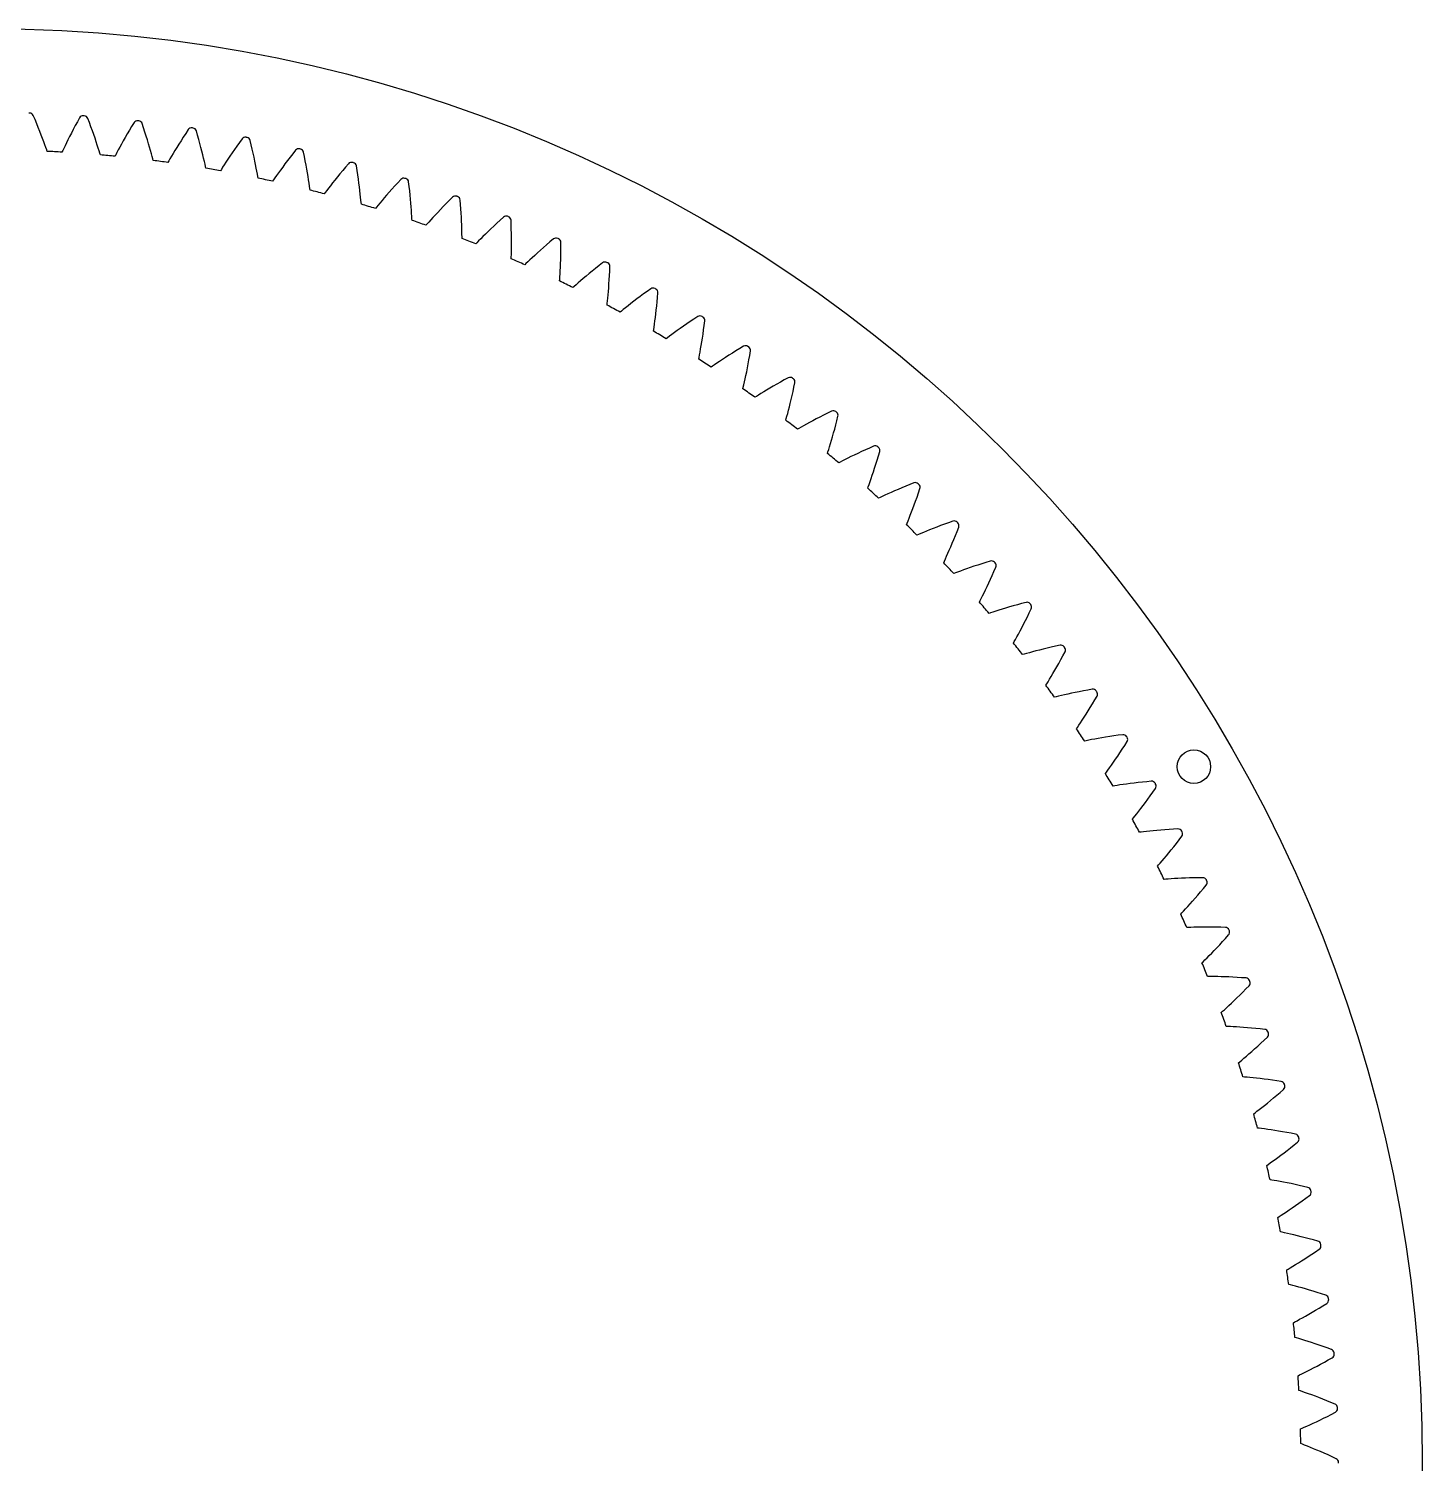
# Model space of a CAD drawing. Header units: millimetres. Extents: x -128 to 128, y -128 to 128.
# Drawn here: x 3.6 to 128.5, y 0 to 128.5 of the extents above; entities that cross this region are included whole.
import ezdxf

# ---------------------------------------------------------------- set-up
doc = ezdxf.new("R2010")
doc.units = ezdxf.units.MM

msp = doc.modelspace()

# ---------------------------------------------------------------- linework, layer by layer
at = {"layer": 'holes'}
msp.add_circle((108.032277, 62.372464), 1.5, dxfattribs=at)
at = {"layer": 'outer'}
msp.add_circle((0, 0), 128.494929, dxfattribs=at)
at = {"layer": 'output_ring'}
for p, q in [((4.19985, 120.346913), (4.040302, 120.721953)), ((4.351866, 119.982839), (4.19985, 120.346913)), ((4.495723, 119.630624), (4.351866, 119.982839)), ((4.631301, 119.291321), (4.495723, 119.630624)), ((7.808925, 119.807517), (7.630173, 119.471663)), ((7.996993, 120.154344), (7.808925, 119.807517)), ((8.193665, 120.511318), (7.996993, 120.154344)), ((9.073528, 120.077847), (8.92931, 120.459044)), ((9.210664, 119.707911), (9.073528, 120.077847)), ((9.34013, 119.350156), (9.210664, 119.707911)), ((12.859748, 119.731555), (12.657779, 119.392634)), ((13.070725, 120.080265), (12.859748, 119.731555)), ((13.932299, 119.611493), (13.803647, 119.998222)), ((14.05433, 119.236304), (13.932299, 119.611493)), ((4.758412, 118.96623), (4.631301, 119.291321)), ((4.876767, 118.657007), (4.758412, 118.96623)), ((4.98591, 118.365856), (4.876767, 118.657007)), ((5.085104, 118.095901), (4.98591, 118.365856)), ((7.014546, 118.262975), (6.88855, 118.00444)), ((7.152585, 118.541591), (7.014546, 118.262975)), ((7.301616, 118.837254), (7.152585, 118.541591)), ((7.460964, 119.147817), (7.301616, 118.837254)), ((7.630173, 119.471663), (7.460964, 119.147817)), ((9.461846, 119.005637), (9.34013, 119.350156)), ((9.575678, 118.675662), (9.461846, 119.005637)), ((9.681404, 118.361897), (9.575678, 118.675662)), ((9.778659, 118.066562), (9.681404, 118.361897)), ((12.111566, 118.443727), (11.950675, 118.154346)), ((12.283369, 118.747577), (12.111566, 118.443727)), ((12.465563, 119.0643), (12.283369, 118.747577)), ((12.657779, 119.392634), (12.465563, 119.0643)), ((14.169191, 118.873596), (14.05433, 119.236304)), ((14.276845, 118.524428), (14.169191, 118.873596)), ((14.377212, 118.190111), (14.276845, 118.524428)), ((17.280472, 118.461314), (17.085592, 118.152236)), ((17.485836, 118.781589), (17.280472, 118.461314)), ((17.701374, 119.112047), (17.485836, 118.781589)), ((17.92631, 119.451921), (17.701374, 119.112047)), ((18.768178, 118.948618), (18.655304, 119.340243)), ((18.874905, 118.568792), (18.768178, 118.948618)), ((18.974972, 118.201726), (18.874905, 118.568792)), ((22.513917, 118.296838), (22.285164, 117.975387)), ((22.752441, 118.627317), (22.513917, 118.296838)), ((23.573222, 118.090311), (23.476311, 118.486188)), ((5.173046, 117.852019), (5.085104, 118.095901)), ((5.247032, 117.64332), (5.173046, 117.852019)), ((5.29695, 117.500595), (5.247032, 117.64332)), ((6.681666, 117.570563), (6.617565, 117.433621)), ((6.776386, 117.770706), (6.681666, 117.570563)), ((6.88855, 118.00444), (6.776386, 117.770706)), ((9.866832, 117.792808), (9.778659, 118.066562)), ((9.944818, 117.545563), (9.866832, 117.792808)), ((10.010285, 117.334037), (9.944818, 117.545563)), ((10.054378, 117.189407), (10.010285, 117.334037)), ((11.440792, 117.203201), (11.371194, 117.068969)), ((11.543545, 117.399341), (11.440792, 117.203201)), ((11.665089, 117.628337), (11.543545, 117.399341)), ((11.801459, 117.881554), (11.665089, 117.628337)), ((11.950675, 118.154346), (11.801459, 117.881554)), ((14.470135, 117.872318), (14.377212, 118.190111)), ((14.555342, 117.573284), (14.470135, 117.872318)), ((14.632348, 117.296183), (14.555342, 117.573284)), ((14.70025, 117.04598), (14.632348, 117.296183)), ((14.757091, 116.831974), (14.70025, 117.04598)), ((16.422463, 117.058971), (16.291738, 116.835089)), ((16.568982, 117.306453), (16.422463, 117.058971)), ((16.729131, 117.572975), (16.568982, 117.306453)), ((16.901617, 117.855597), (16.729131, 117.572975)), ((17.085592, 118.152236), (16.901617, 117.855597)), ((19.068388, 117.848483), (18.974972, 118.201726)), ((19.155124, 117.510373), (19.068388, 117.848483)), ((19.235092, 117.189076), (19.155124, 117.510373)), ((19.30811, 116.886834), (19.235092, 117.189076)), ((21.663898, 117.073831), (21.480101, 116.798431)), ((21.859744, 117.36277), (21.663898, 117.073831)), ((22.06699, 117.663697), (21.859744, 117.36277)), ((22.285164, 117.975387), (22.06699, 117.663697)), ((23.664468, 117.706471), (23.573222, 118.090311)), ((23.749577, 117.335652), (23.664468, 117.706471)), ((23.828601, 116.978913), (23.749577, 117.335652)), ((23.901563, 116.637566), (23.828601, 116.978913)), ((27.047878, 116.975351), (26.817251, 116.672759)), ((27.28947, 117.287268), (27.047878, 116.975351)), ((27.541191, 117.607809), (27.28947, 117.287268)), ((28.339535, 117.037981), (28.258747, 117.437461)), ((28.415151, 116.650759), (28.339535, 117.037981)), ((14.795287, 116.685676), (14.757091, 116.831974)), ((16.181121, 116.643274), (16.10614, 116.511973)), ((16.291738, 116.835089), (16.181121, 116.643274)), ((19.373823, 116.606839), (19.30811, 116.886834)), ((19.43153, 116.35409), (19.373823, 116.606839)), ((19.479652, 116.137957), (19.43153, 116.35409)), ((19.511887, 115.990232), (19.479652, 116.137957)), ((20.894865, 115.891702), (20.814624, 115.763548)), ((21.013164, 116.078877), (20.894865, 115.891702)), ((21.152854, 116.297278), (21.013164, 116.078877)), ((21.309283, 116.538619), (21.152854, 116.297278)), ((21.480101, 116.798431), (21.309283, 116.538619)), ((23.968445, 116.313292), (23.901563, 116.637566)), ((24.029155, 116.00834), (23.968445, 116.313292)), ((24.083467, 115.725912), (24.029155, 116.00834)), ((24.130884, 115.471032), (24.083467, 115.725912)), ((26.195779, 115.831988), (26.014572, 115.579311)), ((26.390586, 116.099713), (26.195779, 115.831988)), ((26.597981, 116.380478), (26.390586, 116.099713)), ((26.817251, 116.672759), (26.597981, 116.380478)), ((28.485162, 116.276796), (28.415151, 116.650759)), ((28.549664, 115.917147), (28.485162, 116.276796)), ((28.608733, 115.573123), (28.549664, 115.917147)), ((31.766152, 115.783125), (31.523452, 115.490128)), ((32.020186, 116.084995), (31.766152, 115.783125)), ((32.28469, 116.395072), (32.020186, 116.084995)), ((33.059286, 115.793359), (32.994754, 116.195784)), ((33.119147, 115.40339), (33.059286, 115.793359)), ((24.170207, 115.253126), (24.130884, 115.471032)), ((24.196429, 115.104215), (24.170207, 115.253126)), ((25.574278, 114.949721), (25.48891, 114.824924)), ((25.700066, 115.131947), (25.574278, 114.949721)), ((25.848491, 115.344508), (25.700066, 115.131947)), ((26.014572, 115.579311), (25.848491, 115.344508)), ((28.662419, 115.246405), (28.608733, 115.573123)), ((28.71072, 114.939244), (28.662419, 115.246405)), ((28.753542, 114.654847), (28.71072, 114.939244)), ((28.790591, 114.398254), (28.753542, 114.654847)), ((30.677119, 114.430108), (30.50166, 114.202228)), ((30.868418, 114.675233), (30.677119, 114.430108)), ((31.073914, 114.934844), (30.868418, 114.675233)), ((31.292517, 115.206973), (31.073914, 114.934844)), ((31.523452, 115.490128), (31.292517, 115.206973)), ((33.173946, 115.026897), (33.119147, 115.40339)), ((33.22382, 114.664929), (33.173946, 115.026897)), ((33.268899, 114.318795), (33.22382, 114.664929)), ((36.432234, 114.400667), (36.17786, 114.117747)), ((36.698293, 114.691995), (36.432234, 114.400667)), ((36.975146, 114.991098), (36.698293, 114.691995)), ((37.72472, 114.358488), (37.67655, 114.763198)), ((28.821051, 114.178934), (28.790591, 114.398254)), ((28.841217, 114.029083), (28.821051, 114.178934)), ((30.211672, 113.818877), (30.121317, 113.697642)), ((30.344742, 113.995857), (30.211672, 113.818877)), ((30.50166, 114.202228), (30.344742, 113.995857)), ((33.3093, 113.990169), (33.268899, 114.318795)), ((33.345114, 113.681303), (33.3093, 113.990169)), ((33.376375, 113.395404), (33.345114, 113.681303)), ((33.402995, 113.137521), (33.376375, 113.395404)), ((33.424542, 112.917147), (33.402995, 113.137521)), ((35.49034, 113.330067), (35.289265, 113.092895)), ((35.706188, 113.581136), (35.49034, 113.330067)), ((35.935639, 113.844183), (35.706188, 113.581136)), ((36.17786, 114.117747), (35.935639, 113.844183)), ((37.768729, 113.966414), (37.72472, 114.358488)), ((37.808225, 113.588009), (37.768729, 113.966414)), ((37.843389, 113.224318), (37.808225, 113.588009)), ((37.874404, 112.876641), (37.843389, 113.224318)), ((41.604852, 113.398193), (41.316105, 113.110556)), ((42.328173, 112.735727), (42.296444, 113.142056)), ((33.438619, 112.766601), (33.424542, 112.917147)), ((34.799429, 112.50103), (34.704235, 112.383556)), ((34.939562, 112.672471), (34.799429, 112.50103)), ((35.104714, 112.872313), (34.939562, 112.672471)), ((35.289265, 113.092895), (35.104714, 112.872313)), ((37.901454, 112.546648), (37.874404, 112.876641)), ((37.924721, 112.236584), (37.901454, 112.546648)), ((37.944371, 111.949653), (37.924721, 112.236584)), ((37.960518, 111.690903), (37.944371, 111.949653)), ((40.279797, 112.040816), (40.053951, 111.7987)), ((40.519719, 112.294348), (40.279797, 112.040816)), ((40.772827, 112.557871), (40.519719, 112.294348)), ((41.038458, 112.83025), (40.772827, 112.557871)), ((41.316105, 113.110556), (41.038458, 112.83025)), ((42.356257, 112.342191), (42.328173, 112.735727)), ((42.380386, 111.962496), (42.356257, 112.342191)), ((42.400782, 111.597679), (42.380386, 111.962496)), ((37.973116, 111.469836), (37.960518, 111.690903)), ((37.981081, 111.318844), (37.973116, 111.469836)), ((39.330011, 110.998343), (39.230135, 110.884824)), ((39.476976, 111.163965), (39.330011, 110.998343)), ((39.650091, 111.35695), (39.476976, 111.163965)), ((39.843429, 111.569872), (39.650091, 111.35695)), ((40.053951, 111.7987), (39.843429, 111.569872)), ((42.417681, 111.24903), (42.400782, 111.597679)), ((42.431336, 110.918213), (42.417681, 111.24903)), ((42.442019, 110.60746), (42.431336, 110.918213)), ((42.450024, 110.319969), (42.442019, 110.60746)), ((45.037226, 110.560013), (44.787226, 110.316412)), ((45.300805, 110.813062), (45.037226, 110.560013)), ((45.577256, 111.074453), (45.300805, 110.813062)), ((45.866034, 111.343276), (45.577256, 111.074453)), ((46.166201, 111.618976), (45.866034, 111.343276)), ((46.862081, 110.927741), (46.846844, 111.335022)), ((46.874193, 110.53339), (46.862081, 110.927741)), ((42.455672, 110.060777), (42.450024, 110.319969)), ((42.459301, 109.839382), (42.455672, 110.060777)), ((42.46114, 109.688191), (42.459301, 109.839382)), ((43.795974, 109.313287), (43.691579, 109.203908)), ((43.94953, 109.472816), (43.795974, 109.313287)), ((44.130324, 109.658627), (43.94953, 109.472816)), ((44.332132, 109.863539), (44.130324, 109.658627)), ((44.551753, 110.083648), (44.332132, 109.863539)), ((44.787226, 110.316412), (44.551753, 110.083648)), ((46.882915, 110.15303), (46.874193, 110.53339)), ((46.88851, 109.787685), (46.882915, 110.15303)), ((46.891266, 109.438638), (46.88851, 109.787685)), ((46.891503, 109.107539), (46.891266, 109.438638)), ((50.340606, 109.39306), (50.041171, 109.136161)), ((50.651699, 109.656369), (50.340606, 109.39306)), ((51.318995, 108.937501), (51.320276, 109.345065)), ((46.871435, 107.87732), (46.875725, 108.028461)), ((46.875725, 108.028461), (46.881071, 108.249822)), ((46.881071, 108.249822), (46.885932, 108.509029)), ((46.885932, 108.509029), (46.889584, 108.796609)), ((46.889584, 108.796609), (46.891503, 109.107539)), ((48.747996, 107.976701), (48.53805, 107.780136)), ((48.976358, 108.187728), (48.747996, 107.976701)), ((49.22107, 108.410759), (48.976358, 108.187728)), ((49.480736, 108.644029), (49.22107, 108.410759)), ((49.754354, 108.886188), (49.480736, 108.644029)), ((50.041171, 109.136161), (49.754354, 108.886188)), ((51.299201, 107.797311), (51.308416, 108.162582)), ((51.308416, 108.162582), (51.315116, 108.542983)), ((51.315116, 108.542983), (51.318995, 108.937501)), ((48.189979, 107.448629), (48.081238, 107.343571)), ((48.349874, 107.601805), (48.189979, 107.448629)), ((48.53805, 107.780136), (48.349874, 107.601805)), ((51.244806, 106.51981), (51.26011, 106.807005)), ((51.26011, 106.807005), (51.274628, 107.117602)), ((51.274628, 107.117602), (51.287809, 107.448439)), ((51.287809, 107.448439), (51.299201, 107.797311)), ((54.126157, 106.780414), (53.84295, 106.549542)), ((54.422868, 107.018558), (54.126157, 106.780414)), ((54.732468, 107.263112), (54.422868, 107.018558)), ((55.053977, 107.513597), (54.732468, 107.263112)), ((55.671728, 106.374241), (55.691592, 106.768277)), ((55.691592, 106.768277), (55.709388, 107.175454)), ((51.204721, 105.889207), (51.215133, 106.04005)), ((51.215133, 106.04005), (51.229445, 106.261012)), ((51.229445, 106.261012), (51.244806, 106.51981)), ((52.504809, 105.407433), (52.391899, 105.306868)), ((52.67078, 105.554003), (52.504809, 105.407433)), ((52.866028, 105.724562), (52.67078, 105.554003)), ((53.083768, 105.912458), (52.866028, 105.724562)), ((53.320494, 106.114057), (53.083768, 105.912458)), ((53.574044, 106.326988), (53.320494, 106.114057)), ((53.84295, 106.549542), (53.574044, 106.326988)), ((55.600087, 105.281702), (55.625607, 105.629826)), ((55.625607, 105.629826), (55.649618, 105.994423)), ((55.649618, 105.994423), (55.671728, 106.374241)), ((55.493649, 104.097616), (55.519486, 104.355578)), ((55.519486, 104.355578), (55.546415, 104.641918)), ((55.546415, 104.641918), (55.573509, 104.951671)), ((55.573509, 104.951671), (55.600087, 105.281702)), ((58.1167, 104.279995), (57.838995, 104.068521)), ((58.40903, 104.4992), (58.1167, 104.279995)), ((58.715149, 104.725124), (58.40903, 104.4992)), ((59.034405, 104.956931), (58.715149, 104.725124)), ((59.3658, 105.194181), (59.034405, 104.956931)), ((59.936871, 104.030726), (59.972687, 104.423633)), ((59.972687, 104.423633), (60.00697, 104.829755)), ((55.453878, 103.727118), (55.470394, 103.877415)), ((55.470394, 103.877415), (55.493649, 104.097616)), ((56.733374, 103.193053), (56.616481, 103.097147)), ((56.905148, 103.332777), (56.733374, 103.193053)), ((57.107148, 103.495283), (56.905148, 103.332777)), ((57.332324, 103.6742), (57.107148, 103.495283)), ((57.577025, 103.866041), (57.332324, 103.6742)), ((57.838995, 104.068521), (57.577025, 103.866041)), ((59.781083, 102.613305), (59.821013, 102.941988)), ((59.821013, 102.941988), (59.860621, 103.288791)), ((59.860621, 103.288791), (59.899387, 103.652116)), ((59.899387, 103.652116), (59.936871, 104.030726)), ((59.634517, 101.54411), (59.666677, 101.763188)), ((59.666677, 101.763188), (59.702947, 102.019891)), ((59.702947, 102.019891), (59.741458, 102.304904)), ((59.741458, 102.304904), (59.781083, 102.613305)), ((62.008918, 101.63907), (61.738957, 101.447373)), ((62.294964, 101.839117), (62.008918, 101.63907)), ((62.595938, 102.046295), (62.294964, 101.839117)), ((62.910961, 102.259627), (62.595938, 102.046295)), ((63.239349, 102.478305), (62.910961, 102.259627)), ((63.580087, 102.701931), (63.239349, 102.478305)), ((64.103538, 101.516288), (64.155248, 101.907421)), ((64.155248, 101.907421), (64.205961, 102.31182)), ((59.611924, 101.394606), (59.634517, 101.54411)), ((60.868726, 100.809128), (60.748042, 100.718037)), ((61.046021, 100.941775), (60.868726, 100.809128)), ((61.254441, 101.095962), (61.046021, 100.941775)), ((61.486682, 101.265607), (61.254441, 101.095962)), ((61.738957, 101.447373), (61.486682, 101.265607)), ((63.890436, 100.106345), (63.943654, 100.43314)), ((63.943654, 100.43314), (63.997283, 100.778053)), ((63.997283, 100.778053), (64.050742, 101.139508)), ((64.050742, 101.139508), (64.103538, 101.516288)), ((63.672028, 98.895503), (63.700662, 99.043968)), ((63.700662, 99.043968), (63.741673, 99.261563)), ((63.741673, 99.261563), (63.788316, 99.516585)), ((63.788316, 99.516585), (63.838346, 99.799803)), ((63.838346, 99.799803), (63.890436, 100.106345)), ((66.076959, 99.042627), (65.799452, 98.862027)), ((66.370878, 99.230916), (66.076959, 99.042627)), ((66.68, 99.425727), (66.370878, 99.230916)), ((67.00341, 99.626118), (66.68, 99.425727)), ((67.340391, 99.831308), (67.00341, 99.626118)), ((67.689911, 100.040941), (67.340391, 99.831308)), ((68.164884, 98.83506), (68.232402, 99.223776)), ((68.232402, 99.223776), (68.299462, 99.625787)), ((64.90407, 98.259573), (64.779795, 98.173448)), ((65.086596, 98.384926), (64.90407, 98.259573)), ((65.301093, 98.53054), (65.086596, 98.384926)), ((65.540018, 98.690634), (65.301093, 98.53054)), ((65.799452, 98.862027), (65.540018, 98.690634)), ((67.894818, 97.434911), (67.961235, 97.759281)), ((67.961235, 97.759281), (68.028798, 98.101737)), ((68.028798, 98.101737), (68.096861, 98.460729)), ((68.096861, 98.460729), (68.164884, 98.83506)), ((67.662146, 96.381098), (67.711942, 96.596851)), ((67.711942, 96.596851), (67.768881, 96.849774)), ((67.768881, 96.849774), (67.830348, 97.130732)), ((67.830348, 97.130732), (67.894818, 97.434911)), ((70.337745, 96.45968), (70.036437, 96.283456)), ((70.654508, 96.641803), (70.337745, 96.45968)), ((70.985773, 96.828923), (70.654508, 96.641803)), ((71.330792, 97.020289), (70.985773, 96.828923)), ((71.688521, 97.215585), (71.330792, 97.020289)), ((72.19745, 96.377106), (72.280747, 96.77607)), ((67.627519, 96.233914), (67.662146, 96.381098)), ((68.832778, 95.548578), (68.705114, 95.46756)), ((69.020234, 95.666431), (68.832778, 95.548578)), ((69.240455, 95.803233), (69.020234, 95.666431)), ((69.485672, 95.953512), (69.240455, 95.803233)), ((69.751838, 96.114251), (69.485672, 95.953512)), ((70.036437, 96.283456), (69.751838, 96.114251)), ((71.867157, 94.924803), (71.948542, 95.26424)), ((71.948542, 95.26424), (72.031098, 95.620179)), ((72.031098, 95.620179), (72.114234, 95.991445)), ((72.114234, 95.991445), (72.19745, 96.377106)), ((71.57096, 93.773431), (71.638102, 94.023839)), ((71.638102, 94.023839), (71.710904, 94.302075)), ((71.710904, 94.302075), (71.787648, 94.603392)), ((71.787648, 94.603392), (71.867157, 94.924803)), ((74.851506, 93.872639), (74.51293, 93.699098)), ((75.203997, 94.049865), (74.851506, 93.872639)), ((75.569346, 94.230504), (75.203997, 94.049865)), ((71.471898, 93.414214), (71.512461, 93.559873)), ((71.512461, 93.559873), (71.57096, 93.773431)), ((72.648393, 92.680596), (72.517551, 92.604819)), ((72.840471, 92.790756), (72.648393, 92.680596)), ((73.066056, 92.918521), (72.840471, 92.790756)), ((73.317161, 93.05874), (73.066056, 92.918521)), ((73.589623, 93.20856), (73.317161, 93.05874)), ((73.880845, 93.366092), (73.589623, 93.20856)), ((74.189047, 93.529961), (73.880845, 93.366092)), ((74.51293, 93.699098), (74.189047, 93.529961)), ((75.750075, 92.270225), (75.846987, 92.622525)), ((75.846987, 92.622525), (75.945102, 92.990117)), ((75.945102, 92.990117), (76.043878, 93.372089)), ((76.043878, 93.372089), (76.143274, 93.767349)), ((75.389622, 91.043423), (75.47364, 91.31848)), ((75.47364, 91.31848), (75.562532, 91.616439)), ((75.562532, 91.616439), (75.655001, 91.934364)), ((75.655001, 91.934364), (75.750075, 92.270225)), ((75.198849, 90.441034), (75.245282, 90.58493)), ((75.245282, 90.58493), (75.312387, 90.795942)), ((75.312387, 90.795942), (75.389622, 91.043423)), ((77.028191, 90.011072), (76.771609, 89.881144)), ((77.3065, 90.149727), (77.028191, 90.011072)), ((77.603867, 90.295328), (77.3065, 90.149727)), ((77.918457, 90.446572), (77.603867, 90.295328)), ((78.248928, 90.602444), (77.918457, 90.446572)), ((78.594259, 90.762122), (78.248928, 90.602444)), ((78.953643, 90.924918), (78.594259, 90.762122)), ((79.326012, 91.090602), (78.953643, 90.924918)), ((79.651191, 89.836007), (79.765366, 90.213662)), ((79.765366, 90.213662), (79.880699, 90.604569)), ((76.344647, 89.660341), (76.210842, 89.589928)), ((76.541032, 89.762627), (76.344647, 89.660341)), ((76.771609, 89.881144), (76.541032, 89.762627)), ((79.213267, 88.478961), (79.318543, 88.792878)), ((79.318543, 88.792878), (79.427151, 89.124609)), ((79.427151, 89.124609), (79.538261, 89.472693)), ((79.538261, 89.472693), (79.651191, 89.836007)), ((78.802249, 87.31926), (78.854474, 87.461156)), ((78.854474, 87.461156), (78.930076, 87.669275)), ((78.930076, 87.669275), (79.017277, 87.913423)), ((79.017277, 87.913423), (79.112373, 88.184849)), ((79.112373, 88.184849), (79.213267, 88.478961)), ((82.207881, 87.502483), (81.856363, 87.356931)), ((82.573567, 87.650581), (82.207881, 87.502483)), ((82.952345, 87.801039), (82.573567, 87.650581)), ((79.915468, 86.492774), (79.778918, 86.427842)), ((80.115836, 86.587017), (79.915468, 86.492774)), ((80.351026, 86.696093), (80.115836, 86.587017)), ((80.612663, 86.815516), (80.351026, 86.696093)), ((80.896363, 86.942778), (80.612663, 86.815516)), ((81.199386, 87.076209), (80.896363, 86.942778)), ((81.519846, 87.21458), (81.199386, 87.076209)), ((81.856363, 87.356931), (81.519846, 87.21458)), ((82.973728, 85.832562), (83.098853, 86.175857)), ((83.098853, 86.175857), (83.226414, 86.534296)), ((83.226414, 86.534296), (83.355799, 86.907014)), ((83.355799, 86.907014), (83.486879, 87.292926)), ((82.515107, 84.638982), (82.621124, 84.906331)), ((82.621124, 84.906331), (82.733854, 85.196112)), ((82.733854, 85.196112), (82.851766, 85.505505)), ((82.851766, 85.505505), (82.973728, 85.832562)), ((82.276176, 84.054021), (82.33411, 84.193684)), ((82.33411, 84.193684), (82.418083, 84.398568)), ((82.418083, 84.398568), (82.515107, 84.638982)), ((84.353313, 83.592983), (84.064689, 83.477322)), ((84.661494, 83.714024), (84.353313, 83.592983)), ((84.987299, 83.839294), (84.661494, 83.714024)), ((85.329309, 83.967891), (84.987299, 83.839294)), ((85.686437, 84.099078), (85.329309, 83.967891)), ((86.057824, 84.232234), (85.686437, 84.099078)), ((86.442388, 84.367219), (86.057824, 84.232234)), ((86.80928, 83.457578), (86.955891, 83.837861)), ((83.354987, 83.1831), (83.215918, 83.123755)), ((83.55901, 83.269145), (83.354987, 83.1831)), ((83.798428, 83.368601), (83.55901, 83.269145)), ((84.064689, 83.477322), (83.798428, 83.368601)), ((86.248863, 82.077646), (86.383979, 82.399493)), ((86.383979, 82.399493), (86.522913, 82.737435)), ((86.522913, 82.737435), (86.664896, 83.09041)), ((86.664896, 83.09041), (86.80928, 83.457578)), ((85.67847, 80.787881), (85.770677, 80.989194)), ((85.770677, 80.989194), (85.877364, 81.225478)), ((85.877364, 81.225478), (85.994129, 81.488312)), ((85.994129, 81.488312), (86.11851, 81.773286)), ((86.11851, 81.773286), (86.248863, 82.077646)), ((85.614924, 80.650681), (85.67847, 80.787881)), ((86.657554, 79.736756), (86.516195, 79.683095)), ((86.864896, 79.814463), (86.657554, 79.736756)), ((87.108148, 79.904134), (86.864896, 79.814463)), ((87.378596, 80.001975), (87.108148, 79.904134)), ((87.671671, 80.105845), (87.378596, 80.001975)), ((87.984504, 80.214297), (87.671671, 80.105845)), ((88.315118, 80.326261), (87.984504, 80.214297)), ((88.662058, 80.440892), (88.315118, 80.326261)), ((89.024209, 80.557499), (88.662058, 80.440892)), ((89.400687, 80.675495), (89.024209, 80.557499)), ((89.790406, 80.794783), (89.400687, 80.675495)), ((89.960988, 79.510006), (90.120133, 79.871021)), ((90.120133, 79.871021), (90.282035, 80.24505)), ((89.361674, 78.216107), (89.504254, 78.514934)), ((89.504254, 78.514934), (89.652302, 78.831041)), ((89.652302, 78.831041), (89.804817, 79.163075)), ((89.804817, 79.163075), (89.960988, 79.510006)), ((88.813007, 77.114832), (88.882061, 77.249345)), ((88.882061, 77.249345), (88.982351, 77.446755)), ((88.982351, 77.446755), (89.098526, 77.678522)), ((89.098526, 77.678522), (89.225846, 77.936407)), ((89.225846, 77.936407), (89.361674, 78.216107)), ((89.817743, 76.159405), (89.674325, 76.111517)), ((90.028064, 76.228645), (89.817743, 76.159405)), ((90.27475, 76.308385), (90.028064, 76.228645)), ((90.548941, 76.395186), (90.27475, 76.308385)), ((90.845984, 76.487093), (90.548941, 76.395186)), ((91.162956, 76.582778), (90.845984, 76.487093)), ((91.497836, 76.681252), (91.162956, 76.582778)), ((91.849136, 76.781729), (91.497836, 76.681252)), ((92.215715, 76.883563), (91.849136, 76.781729)), ((92.596666, 76.986205), (92.215715, 76.883563)), ((92.990898, 77.089602), (92.596666, 76.986205)), ((93.109274, 75.798968), (93.282918, 76.153237)), ((93.282918, 76.153237), (93.459846, 76.520398)), ((92.458016, 74.530419), (92.61259, 74.823223)), ((92.61259, 74.823223), (92.773326, 75.13307)), ((92.773326, 75.13307), (92.939172, 75.458651)), ((92.939172, 75.458651), (93.109274, 75.798968)), ((91.865171, 73.452284), (91.939619, 73.583887)), ((91.939619, 73.583887), (92.047826, 73.777072)), ((92.047826, 73.777072), (92.173298, 74.00394)), ((92.173298, 74.00394), (92.310965, 74.256454)), ((92.310965, 74.256454), (92.458016, 74.530419)), ((92.830362, 72.456924), (92.685121, 72.414888)), ((93.043316, 72.517584), (92.830362, 72.456924)), ((93.293031, 72.587261), (93.043316, 72.517584)), ((93.570515, 72.662879), (93.293031, 72.587261)), ((93.871038, 72.742673), (93.570515, 72.662879)), ((94.191627, 72.825434), (93.871038, 72.742673)), ((94.530222, 72.910255), (94.191627, 72.825434)), ((94.885306, 72.996413), (94.530222, 72.910255)), ((95.255711, 73.083308), (94.885306, 72.996413)), ((95.640508, 73.170428), (95.255711, 73.083308)), ((96.038607, 73.257763), (95.640508, 73.170428)), ((96.104582, 71.963392), (96.292441, 72.310333)), ((96.292441, 72.310333), (96.484102, 72.670022)), ((95.244418, 70.454497), (95.402451, 70.722278)), ((95.402451, 70.722278), (95.568763, 71.008577)), ((95.568763, 71.008577), (95.741924, 71.311655)), ((95.741924, 71.311655), (95.920828, 71.630248)), ((95.920828, 71.630248), (96.104582, 71.963392)), ((94.7664, 69.669054), (94.84612, 69.797532)), ((94.84612, 69.797532), (94.962068, 69.986173)), ((94.962068, 69.986173), (95.096631, 70.207769)), ((95.096631, 70.207769), (95.244418, 70.454497)), ((95.690461, 68.635397), (95.543636, 68.599281)), ((95.905698, 68.687377), (95.690461, 68.635397)), ((96.158031, 68.746876), (95.905698, 68.687377)), ((96.438352, 68.811187), (96.158031, 68.746876)), ((96.741862, 68.878736), (96.438352, 68.811187)), ((97.065542, 68.948438), (96.741862, 68.878736)), ((97.407296, 69.019468), (97.065542, 68.948438)), ((97.76558, 69.091165), (97.407296, 69.019468)), ((98.139202, 69.162978), (97.76558, 69.091165)), ((98.527214, 69.234431), (98.139202, 69.162978)), ((98.928525, 69.305562), (98.527214, 69.234431)), ((98.94199, 68.00958), (99.143755, 68.348623)), ((99.143755, 68.348623), (99.349835, 68.700249)), ((98.190139, 66.79794), (98.367917, 67.077264)), ((98.367917, 67.077264), (98.553219, 67.373076)), ((98.553219, 67.373076), (98.744887, 67.684156)), ((98.744887, 67.684156), (98.94199, 68.00958)), ((97.511928, 65.771358), (97.596789, 65.8965)), ((97.596789, 65.8965), (97.720287, 66.080286)), ((97.720287, 66.080286), (97.863719, 66.296248)), ((97.863719, 66.296248), (98.021384, 66.536783)), ((98.021384, 66.536783), (98.190139, 66.79794)), ((98.39334, 64.701102), (98.245172, 64.670965)), ((98.610508, 64.744316), (98.39334, 64.701102)), ((98.865045, 64.793541), (98.610508, 64.744316)), ((99.147741, 64.846439), (98.865045, 64.793541)), ((99.453739, 64.901633), (99.147741, 64.846439)), ((99.779978, 64.95816), (99.453739, 64.901633)), ((100.12433, 65.015281), (99.779978, 64.95816)), ((100.485225, 65.0724), (100.12433, 65.015281)), ((100.86145, 65.129012), (100.485225, 65.0724)), ((101.252039, 65.184683), (100.86145, 65.129012)), ((101.655903, 65.239492), (101.252039, 65.184683)), ((101.616837, 63.944029), (101.832176, 64.274617)), ((101.832176, 64.274617), (102.052336, 64.617603)), ((100.816501, 62.763854), (101.005453, 63.035743)), ((101.005453, 63.035743), (101.20259, 63.323803)), ((101.20259, 63.323803), (101.406708, 63.62686)), ((101.406708, 63.62686), (101.616837, 63.944029)), ((100.097245, 61.765599), (100.187108, 61.887199)), ((100.187108, 61.887199), (100.317952, 62.06583)), ((100.317952, 62.06583), (100.470018, 62.275802)), ((100.470018, 62.275802), (100.637301, 62.50975)), ((100.637301, 62.50975), (100.816501, 62.763854)), ((100.93456, 60.660503), (100.785292, 60.636396)), ((101.1533, 60.694881), (100.93456, 60.660503)), ((101.409623, 60.73375), (101.1533, 60.694881)), ((101.694231, 60.775148), (101.409623, 60.73375)), ((102.002214, 60.817896), (101.694231, 60.775148)), ((102.330476, 60.861155), (102.002214, 60.817896)), ((102.67686, 60.904275), (102.330476, 60.861155)), ((103.039773, 60.946721), (102.67686, 60.904275)), ((103.417983, 60.98804), (103.039773, 60.946721)), ((103.810508, 61.027837), (103.417983, 60.98804)), ((104.216261, 61.066233), (103.810508, 61.027837)), ((104.353287, 60.095007), (104.587166, 60.428789)), ((103.477037, 58.890655), (103.685686, 59.170489)), ((103.685686, 59.170489), (103.901917, 59.465025)), ((103.901917, 59.465025), (104.124728, 59.773418)), ((104.124728, 59.773418), (104.353287, 60.095007)), ((102.612819, 57.776219), (102.750794, 57.9494)), ((102.750794, 57.9494), (102.911245, 58.153037)), ((102.911245, 58.153037), (103.087871, 58.380014)), ((103.087871, 58.380014), (103.277222, 58.626646)), ((103.277222, 58.626646), (103.477037, 58.890655)), ((102.518101, 57.65836), (102.612819, 57.776219)), ((103.787585, 56.574174), (103.529898, 56.545724)), ((104.073637, 56.604004), (103.787585, 56.574174)), ((104.3831, 56.634235), (104.073637, 56.604004)), ((104.712845, 56.664156), (104.3831, 56.634235)), ((105.060692, 56.693203), (104.712845, 56.664156)), ((105.425027, 56.720907), (105.060692, 56.693203)), ((105.804601, 56.746865), (105.425027, 56.720907)), ((106.198416, 56.770721), (105.804601, 56.746865)), ((106.605392, 56.792643), (106.198416, 56.770721)), ((103.309944, 56.520239), (103.159822, 56.502201)), ((103.529898, 56.545724), (103.309944, 56.520239)), ((106.226417, 55.20549), (106.461542, 55.504599)), ((106.461542, 55.504599), (106.702945, 55.816662)), ((106.702945, 55.816662), (106.95016, 56.140692)), ((105.183389, 53.934726), (105.369068, 54.154359)), ((105.369068, 54.154359), (105.568258, 54.393115)), ((105.568258, 54.393115), (105.778609, 54.64881)), ((105.778609, 54.64881), (105.998427, 54.919958)), ((105.998427, 54.919958), (106.226417, 55.20549)), ((104.770521, 53.456388), (104.869937, 53.570312)), ((104.869937, 53.570312), (105.014817, 53.73776)), ((105.014817, 53.73776), (105.183389, 53.934726)), ((105.515591, 52.287112), (105.364861, 52.275173)), ((105.736396, 52.303663), (105.515591, 52.287112)), ((105.995025, 52.321646), (105.736396, 52.303663)), ((106.282051, 52.339859), (105.995025, 52.321646)), ((106.592485, 52.357525), (106.282051, 52.339859)), ((106.923171, 52.374058), (106.592485, 52.357525)), ((107.27191, 52.388984), (106.923171, 52.374058)), ((107.637068, 52.401901), (107.27191, 52.388984)), ((108.017383, 52.412455), (107.637068, 52.401901)), ((108.41184, 52.420332), (108.017383, 52.412455)), ((108.819371, 52.425743), (108.41184, 52.420332)), ((108.62344, 51.144587), (108.877292, 51.44661)), ((108.877292, 51.44661), (109.137434, 51.760355)), ((107.685847, 50.070217), (107.906386, 50.317177)), ((107.906386, 50.317177), (108.137012, 50.579194)), ((108.137012, 50.579194), (108.376386, 50.855251)), ((108.376386, 50.855251), (108.62344, 51.144587)), ((106.850804, 49.166588), (106.954754, 49.276389)), ((106.954754, 49.276389), (107.106302, 49.437828)), ((107.106302, 49.437828), (107.282717, 49.627801)), ((107.282717, 49.627801), (107.477145, 49.839729)), ((107.477145, 49.839729), (107.685847, 50.070217)), ((107.547875, 47.968078), (107.396785, 47.962257)), ((107.76917, 47.975667), (107.547875, 47.968078)), ((108.028315, 47.983154), (107.76917, 47.975667)), ((108.315843, 47.989721), (108.028315, 47.983154)), ((108.626738, 47.994791), (108.315843, 47.989721)), ((108.957823, 47.997909), (108.626738, 47.994791)), ((109.30688, 47.998691), (108.957823, 47.997909)), ((109.672262, 47.996798), (109.30688, 47.998691)), ((110.052692, 47.991931), (109.672262, 47.996798)), ((110.447144, 47.983816), (110.052692, 47.991931)), ((110.854559, 47.972707), (110.447144, 47.983816)), ((110.097929, 46.155328), (110.348294, 46.421458)), ((110.348294, 46.421458), (110.60687, 46.700544)), ((110.60687, 46.700544), (110.872753, 46.992031)), ((110.872753, 46.992031), (111.145396, 47.294977)), ((108.863845, 44.901505), (109.021811, 45.05667)), ((109.021811, 45.05667), (109.20578, 45.239338)), ((109.20578, 45.239338), (109.408636, 45.443212)), ((109.408636, 45.443212), (109.626507, 45.665053)), ((109.626507, 45.665053), (109.856874, 45.902872)), ((109.856874, 45.902872), (110.097929, 46.155328)), ((108.75553, 44.796007), (108.863845, 44.901505)), ((109.403459, 43.570233), (109.252257, 43.570539)), ((109.62488, 43.568847), (109.403459, 43.570233)), ((109.884115, 43.565826), (109.62488, 43.568847)), ((110.171673, 43.560735), (109.884115, 43.565826)), ((110.482518, 43.553202), (110.171673, 43.560735)), ((110.813457, 43.5429), (110.482518, 43.553202)), ((111.162259, 43.529535), (110.813457, 43.5429)), ((111.527264, 43.512837), (111.162259, 43.529535)), ((111.907184, 43.492557), (111.527264, 43.512837)), ((112.300984, 43.468463), (111.907184, 43.492557)), ((112.707614, 43.440853), (112.300984, 43.468463)), ((112.408573, 42.179772), (112.68605, 42.460245)), ((112.68605, 42.460245), (112.970747, 42.751892)), ((111.16037, 40.972032), (111.387052, 41.184862)), ((111.387052, 41.184862), (111.626867, 41.41315)), ((111.626867, 41.41315), (111.877955, 41.655629)), ((111.877955, 41.655629), (112.138899, 41.911395)), ((112.138899, 41.911395), (112.408573, 42.179772)), ((110.481572, 40.351826), (110.594073, 40.452848)), ((110.594073, 40.452848), (110.758197, 40.601484)), ((110.758197, 40.601484), (110.949418, 40.776546)), ((110.949418, 40.776546), (111.16037, 40.972032)), ((111.079293, 39.100801), (110.928228, 39.107235)), ((111.300476, 39.090444), (111.079293, 39.100801)), ((111.559376, 39.07692), (111.300476, 39.090444)), ((111.846491, 39.060179), (111.559376, 39.07692)), ((112.156776, 39.040055), (111.846491, 39.060179)), ((112.487025, 39.01635), (112.156776, 39.040055)), ((112.834999, 38.988861), (112.487025, 39.01635)), ((113.199028, 38.957384), (112.834999, 38.988861)), ((113.577814, 38.921725), (113.199028, 38.957384)), ((113.970314, 38.881692), (113.577814, 38.921725)), ((114.375491, 38.837625), (113.970314, 38.881692)), ((113.474166, 37.08749), (113.745261, 37.332471)), ((113.745261, 37.332471), (114.025589, 37.589699)), ((114.025589, 37.589699), (114.314205, 37.858697)), ((114.314205, 37.858697), (114.610487, 38.138567)), ((112.142595, 35.937728), (112.312608, 36.07959)), ((112.312608, 36.07959), (112.510766, 36.246759)), ((112.510766, 36.246759), (112.729467, 36.433535)), ((112.729467, 36.433535), (112.964588, 36.637004)), ((112.964588, 36.637004), (113.213458, 36.855386)), ((113.213458, 36.855386), (113.474166, 37.08749)), ((112.026092, 35.841348), (112.142595, 35.937728)), ((112.572624, 34.567127), (112.421944, 34.579678)), ((112.793205, 34.547815), (112.572624, 34.567127)), ((113.051345, 34.52381), (112.793205, 34.547815)), ((113.337546, 34.495447), (113.051345, 34.52381)), ((113.64676, 34.462765), (113.337546, 34.495447)), ((113.975777, 34.425697), (113.64676, 34.462765)), ((114.322351, 34.384128), (113.975777, 34.425697)), ((114.684805, 34.337925), (114.322351, 34.384128)), ((115.061835, 34.286944), (114.684805, 34.337925)), ((115.45239, 34.231037), (115.061835, 34.286944)), ((115.855449, 34.170587), (115.45239, 34.231037)), ((115.754541, 33.194947), (116.061922, 33.46258)), ((114.356524, 32.028951), (114.614039, 32.237068)), ((114.614039, 32.237068), (114.883939, 32.458417)), ((114.883939, 32.458417), (115.164739, 32.69221)), ((115.164739, 32.69221), (115.455261, 32.937866)), ((115.455261, 32.937866), (115.754541, 33.194947)), ((113.386555, 31.271982), (113.506868, 31.363561)), ((113.506868, 31.363561), (113.682489, 31.498417)), ((113.682489, 31.498417), (113.88726, 31.657419)), ((113.88726, 31.657419), (114.11335, 31.835178)), ((114.11335, 31.835178), (114.356524, 32.028951)), ((113.880999, 29.97666), (113.730951, 29.995306)), ((114.100616, 29.948424), (113.880999, 29.97666)), ((114.357571, 29.913977), (114.100616, 29.948424)), ((114.642387, 29.87404), (114.357571, 29.913977)), ((114.950023, 29.828854), (114.642387, 29.87404)), ((115.277268, 29.778482), (114.950023, 29.828854)), ((115.621872, 29.722902), (115.277268, 29.778482)), ((115.982156, 29.662048), (115.621872, 29.722902)), ((116.35681, 29.59583), (115.982156, 29.662048)), ((116.744779, 29.524142), (116.35681, 29.59583)), ((116.695241, 28.231917), (117.004693, 28.476657)), ((117.145056, 29.447407), (116.744779, 29.524142)), ((117.004693, 28.476657), (117.322668, 28.731614)), ((114.865591, 26.865493), (115.076637, 27.016065)), ((115.076637, 27.016065), (115.309745, 27.184516)), ((115.309745, 27.184516), (115.560572, 27.368275)), ((115.560572, 27.368275), (115.826309, 27.565785)), ((115.826309, 27.565785), (116.104958, 27.776014)), ((116.104958, 27.776014), (116.395002, 27.998235)), ((116.395002, 27.998235), (116.695241, 28.231917)), ((114.560723, 26.651236), (114.684648, 26.737865)), ((114.684648, 26.737865), (114.865591, 26.865493)), ((115.002267, 25.336941), (114.853098, 25.361653)), ((115.22056, 25.299828), (115.002267, 25.336941)), ((115.475907, 25.254996), (115.22056, 25.299828)), ((115.758871, 25.203549), (115.475907, 25.254996)), ((116.064423, 25.145933), (115.758871, 25.203549)), ((116.389358, 25.082341), (116.064423, 25.145933)), ((116.731427, 25.012841), (116.389358, 25.082341)), ((117.088949, 24.937437), (116.731427, 25.012841)), ((117.460611, 24.85609), (117.088949, 24.937437)), ((117.845356, 24.768738), (117.460611, 24.85609)), ((118.242195, 24.675845), (117.845356, 24.768738)), ((117.135217, 23.047976), (117.434028, 23.25826)), ((117.434028, 23.25826), (117.743491, 23.479582)), ((117.743491, 23.479582), (118.062607, 23.711581)), ((118.062607, 23.711581), (118.390652, 23.953442)), ((115.546668, 21.986703), (115.674003, 22.068238)), ((115.674003, 22.068238), (115.859969, 22.188428)), ((115.859969, 22.188428), (116.076943, 22.330324)), ((116.076943, 22.330324), (116.316686, 22.48919)), ((116.316686, 22.48919), (116.574754, 22.662633)), ((116.574754, 22.662633), (116.848278, 22.849212)), ((116.848278, 22.849212), (117.135217, 23.047976)), ((115.934587, 20.655593), (115.786542, 20.68633)), ((116.151196, 20.609664), (115.934587, 20.655593)), ((116.404517, 20.554521), (116.151196, 20.609664)), ((116.685164, 20.491649), (116.404517, 20.554521)), ((116.988129, 20.421698), (116.685164, 20.491649)), ((117.310221, 20.34499), (116.988129, 20.421698)), ((117.649192, 20.261685), (117.310221, 20.34499)), ((118.003364, 20.171854), (117.649192, 20.261685)), ((118.371425, 20.075511), (118.003364, 20.171854)), ((118.752314, 19.972639), (118.371425, 20.075511)), ((119.145062, 19.86374), (118.752314, 19.972639)), ((117.397404, 17.919756), (117.678264, 18.095097)), ((117.678264, 18.095097), (117.973023, 18.282069)), ((117.973023, 18.282069), (118.280111, 18.480071)), ((118.280111, 18.480071), (118.598288, 18.68867)), ((118.598288, 18.68867), (118.926545, 18.907546)), ((118.926545, 18.907546), (119.264122, 19.135914)), ((116.342771, 17.286045), (116.473305, 17.362353)), ((116.473305, 17.362353), (116.663989, 17.474908)), ((116.663989, 17.474908), (116.886535, 17.607894)), ((116.886535, 17.607894), (117.13252, 17.756914)), ((117.13252, 17.756914), (117.397404, 17.919756)), ((116.676427, 15.940308), (116.529749, 15.977019)), ((116.890997, 15.885639), (116.676427, 15.940308)), ((117.141875, 15.820276), (116.890997, 15.885639)), ((117.419743, 15.746082), (117.141875, 15.820276)), ((117.719625, 15.66391), (117.419743, 15.746082)), ((118.038343, 15.574212), (117.719625, 15.66391)), ((118.37366, 15.477238), (118.038343, 15.574212)), ((118.723901, 15.373128), (118.37366, 15.477238)), ((119.087755, 15.261949), (118.723901, 15.373128)), ((119.464161, 15.143726), (119.087755, 15.261949)), ((119.852174, 15.018999), (119.464161, 15.143726)), ((119.595086, 14.072447), (119.94164, 14.286947)), ((117.27633, 12.732677), (117.504083, 12.856535)), ((117.504083, 12.856535), (117.755905, 12.995464)), ((117.755905, 12.995464), (118.027171, 13.147438)), ((118.027171, 13.147438), (118.314906, 13.311252)), ((118.314906, 13.311252), (118.617, 13.486126)), ((118.617, 13.486126), (118.93186, 13.67152)), ((118.93186, 13.67152), (119.258229, 13.867053)), ((119.258229, 13.867053), (119.595086, 14.072447)), ((116.947722, 12.556987), (117.081241, 12.627942)), ((117.081241, 12.627942), (117.27633, 12.732677)), ((117.226567, 11.198834), (117.081498, 11.241459)), ((117.438746, 11.135514), (117.226567, 11.198834)), ((117.686769, 11.060037), (117.438746, 11.135514)), ((117.961402, 10.974643), (117.686769, 11.060037)), ((118.257708, 10.880386), (117.961402, 10.974643)), ((118.572528, 10.777845), (118.257708, 10.880386)), ((118.90364, 10.667363), (118.572528, 10.777845)), ((119.249374, 10.549144), (118.90364, 10.667363)), ((119.608423, 10.423311), (119.249374, 10.549144)), ((119.97973, 10.289931), (119.608423, 10.423311)), ((120.362369, 10.149583), (119.97973, 10.289931)), ((119.388203, 8.840507), (119.722229, 9.022653)), ((119.722229, 9.022653), (120.067133, 9.214226)), ((120.067133, 9.214226), (120.422095, 9.414506)), ((117.360529, 7.807297), (117.496814, 7.872783)), ((117.496814, 7.872783), (117.695987, 7.969526)), ((117.695987, 7.969526), (117.928572, 8.084053)), ((117.928572, 8.084053), (118.185817, 8.212662)), ((118.185817, 8.212662), (118.463019, 8.353518)), ((118.463019, 8.353518), (118.757157, 8.505537)), ((118.757157, 8.505537), (119.066089, 8.668024)), ((119.066089, 8.668024), (119.388203, 8.840507)), ((117.584105, 6.438959), (117.440882, 6.487429)), ((117.793543, 6.367093), (117.584105, 6.438959)), ((118.038304, 6.281627), (117.793543, 6.367093)), ((118.309251, 6.185174), (118.038304, 6.281627)), ((118.601493, 6.078986), (118.309251, 6.185174)), ((118.9119, 5.963771), (118.601493, 6.078986)), ((119.238262, 5.839961), (118.9119, 5.963771)), ((119.578921, 5.707828), (119.238262, 5.839961)), ((119.932576, 5.567548), (119.578921, 5.707828)), ((120.298172, 5.41923), (119.932576, 5.567548)), ((120.674809, 5.26349), (120.298172, 5.41923)), ((119.319553, 3.835681), (119.648393, 3.994968)), ((119.648393, 3.994968), (119.989526, 4.163428)), ((119.989526, 4.163428), (120.34191, 4.340867)), ((120.34191, 4.340867), (120.704697, 4.526597)), ((117.580513, 3.04478), (117.719339, 3.104689)), ((117.719339, 3.104689), (117.92227, 3.193281)), ((117.92227, 3.193281), (118.159305, 3.298288)), ((118.159305, 3.298288), (118.42155, 3.416367)), ((118.42155, 3.416367), (118.704233, 3.545873)), ((118.704233, 3.545873), (119.00429, 3.685847)), ((119.00429, 3.685847), (119.319553, 3.835681)), ((117.748453, 1.668506), (117.607312, 1.722739)), ((117.954806, 1.588211), (117.748453, 1.668506)), ((118.195902, 1.492896), (117.954806, 1.588211)), ((118.462718, 1.385542), (118.195902, 1.492896)), ((118.750416, 1.267598), (118.462718, 1.385542)), ((119.055899, 1.139898), (118.750416, 1.267598)), ((119.376976, 1.002964), (119.055899, 1.139898)), ((119.712, 0.857134), (119.376976, 1.002964)), ((120.05968, 0.702637), (119.712, 0.857134)), ((120.418965, 0.539625), (120.05968, 0.702637)), ((120.788981, 0.36875), (120.418965, 0.539625))]:
    msp.add_line(p, q, dxfattribs=at)
for centre, radius, start, end in [((0, 0), 120.994929, 88.237461, 88.278668), ((3.710399, 120.577854), 0.36, 23.595317, 88.237461), ((8.507297, 120.334583), 0.36, 85.956087, 150.598231), ((0, 0), 120.994929, 85.91488, 85.956087), ((8.593839, 120.328434), 0.36, 21.272737, 85.91488), ((13.376937, 119.890965), 0.36, 83.633507, 148.275651), ((0, 0), 120.994929, 83.5923, 83.633507), ((13.463158, 119.881314), 0.36, 18.950156, 83.5923), ((18.224598, 119.250367), 0.36, 81.310926, 145.95307), ((0, 0), 120.994929, 81.269719, 81.310926), ((18.310358, 119.237229), 0.36, 16.627575, 81.269719), ((23.042317, 118.413841), 0.36, 78.988345, 143.630489), ((0, 0), 120.994929, 78.947138, 78.988345), ((23.127474, 118.397238), 0.36, 14.304995, 78.947138), ((0, 0), 117.619929, 86.774706, 87.418843), ((0, 0), 117.619929, 84.452125, 85.096262), ((27.822177, 117.382761), 0.36, 76.665765, 141.307909), ((0, 0), 120.994929, 76.624558, 76.665765), ((27.906591, 117.362721), 0.36, 11.982414, 76.624558), ((0, 0), 117.619929, 82.129545, 82.773681), ((0, 0), 117.619929, 79.806964, 80.451101), ((32.556325, 116.158821), 0.36, 74.343184, 138.985328), ((0, 0), 120.994929, 74.301977, 74.343184), ((32.639858, 116.135377), 0.36, 9.659833, 74.301977), ((0, 0), 117.619929, 77.484383, 78.12852), ((37.236984, 114.744033), 0.36, 72.020603, 136.662747), ((0, 0), 120.994929, 71.979397, 72.020603), ((37.319498, 114.717222), 0.36, 7.337253, 71.979397), ((0, 0), 117.619929, 75.161803, 75.805939), ((41.856462, 113.14072), 0.36, 69.698023, 134.340167), ((0, 0), 120.994929, 69.656816, 69.698023), ((41.937821, 113.110588), 0.36, 5.014672, 69.656816), ((0, 0), 117.619929, 72.839222, 73.483359), ((0, 0), 117.619929, 70.516641, 71.160778), ((46.40717, 111.351518), 0.36, 67.375442, 132.017586), ((0, 0), 120.994929, 67.334235, 67.375442), ((46.487242, 111.318113), 0.36, 2.692091, 67.334235), ((0, 0), 117.619929, 68.194061, 68.838197), ((50.881631, 109.379366), 0.36, 65.052862, 129.695005), ((0, 0), 120.994929, 65.011655, 65.052862), ((50.960283, 109.342743), 0.36, 0.369511, 65.011655), ((0, 0), 117.619929, 65.87148, 66.515617), ((55.272494, 107.227503), 0.36, 62.730281, 127.372425), ((0, 0), 120.994929, 62.689074, 62.730281), ((55.349597, 107.187723), 0.36, 358.04693, 62.689074), ((0, 0), 117.619929, 63.548899, 64.193036), ((59.572544, 104.899466), 0.36, 60.4077, 125.049844), ((0, 0), 120.994929, 60.366493, 60.4077), ((59.647972, 104.856594), 0.36, 355.724349, 60.366493), ((0, 0), 117.619929, 61.226319, 61.870455), ((63.774717, 102.399079), 0.36, 58.08512, 122.727263), ((0, 0), 120.994929, 58.043913, 58.08512), ((63.848346, 102.353186), 0.36, 353.401769, 58.043913), ((0, 0), 117.619929, 58.903738, 59.547875), ((67.872108, 99.730451), 0.36, 55.762539, 120.404683), ((0, 0), 120.994929, 55.721332, 55.762539), ((67.943817, 99.681612), 0.36, 351.079188, 55.721332), ((0, 0), 117.619929, 56.581157, 57.225294), ((71.857986, 96.897966), 0.36, 53.439958, 118.082102), ((0, 0), 120.994929, 53.398751, 53.439958), ((71.927656, 96.846261), 0.36, 348.756608, 53.398751), ((0, 0), 117.619929, 54.258577, 54.902714), ((75.725801, 93.906278), 0.36, 51.117378, 115.759522), ((0, 0), 120.994929, 51.076171, 51.117378), ((75.793318, 93.851792), 0.36, 346.434027, 51.076171), ((0, 0), 117.619929, 51.935996, 52.580133), ((0, 0), 117.619929, 49.613416, 50.257552), ((79.469198, 90.760303), 0.36, 48.794797, 113.436941), ((0, 0), 120.994929, 48.75359, 48.794797), ((79.534452, 90.703125), 0.36, 344.111446, 48.75359), ((83.082028, 87.465208), 0.36, 46.472216, 111.11436), ((0, 0), 120.994929, 46.431009, 46.472216), ((83.144911, 87.405433), 0.36, 341.788866, 46.431009), ((0, 0), 117.619929, 47.290835, 47.934972), ((0, 0), 117.619929, 44.968254, 45.612391), ((86.558355, 84.026408), 0.36, 44.149636, 108.79178), ((0, 0), 120.994929, 44.108429, 44.149636), ((86.618764, 83.964134), 0.36, 339.466285, 44.108429), ((0, 0), 117.619929, 42.645674, 43.28981), ((89.892466, 80.449553), 0.36, 41.827055, 106.469199), ((0, 0), 120.994929, 41.785848, 41.827055), ((89.950302, 80.384882), 0.36, 337.143704, 41.785848), ((0, 0), 117.619929, 40.323093, 40.96723), ((93.078884, 76.74052), 0.36, 39.504474, 104.146618), ((0, 0), 120.994929, 39.463268, 39.504474), ((93.134051, 76.673558), 0.36, 334.821124, 39.463268), ((0, 0), 117.619929, 38.000512, 38.644649), ((96.112374, 72.905402), 0.36, 37.181894, 101.824038), ((0, 0), 120.994929, 37.140687, 37.181894), ((96.164782, 72.836259), 0.36, 332.498543, 37.140687), ((0, 0), 117.619929, 35.677932, 36.322068), ((98.987951, 68.950501), 0.36, 34.859313, 99.501457), ((0, 0), 120.994929, 34.818106, 34.859313), ((99.037514, 68.879291), 0.36, 330.175962, 34.818106), ((0, 0), 117.619929, 33.355351, 33.999488), ((101.700892, 64.882314), 0.36, 32.536732, 97.178876), ((0, 0), 120.994929, 32.495526, 32.536732), ((101.747528, 64.809154), 0.36, 327.853382, 32.495526), ((0, 0), 117.619929, 31.03277, 31.676907), ((104.246738, 60.707526), 0.36, 30.214152, 94.856296), ((0, 0), 120.994929, 30.172945, 30.214152), ((104.290371, 60.632536), 0.36, 325.530801, 30.172945), ((0, 0), 117.619929, 28.71019, 29.354326), ((106.621307, 56.432995), 0.36, 27.891571, 92.533715), ((0, 0), 120.994929, 27.850364, 27.891571), ((106.661866, 56.356299), 0.36, 323.20822, 27.850364), ((0, 0), 117.619929, 26.387609, 27.031746), ((108.820697, 52.065745), 0.36, 25.568991, 90.211134), ((108.858115, 51.987469), 0.36, 320.88564, 25.527784), ((0, 0), 120.994929, 25.527784, 25.568991), ((0, 0), 117.619929, 24.065028, 24.709165), ((110.841296, 47.612952), 0.36, 23.24641, 87.888554), ((110.87551, 47.533223), 0.36, 318.563059, 23.205203), ((0, 0), 120.994929, 23.205203, 23.24641), ((0, 0), 117.619929, 21.742448, 22.386584), ((112.679782, 43.08193), 0.36, 20.923829, 85.565973), ((112.710737, 43.00088), 0.36, 316.240478, 20.882622), ((0, 0), 120.994929, 20.882622, 20.923829), ((0, 0), 117.619929, 19.419867, 20.064004), ((114.333136, 38.480125), 0.36, 18.601249, 83.243392), ((0, 0), 120.994929, 18.560042, 18.601249), ((114.360781, 38.397887), 0.36, 313.917898, 18.560042), ((0, 0), 117.619929, 17.097286, 17.741423), ((115.798641, 33.815097), 0.36, 16.278668, 80.920812), ((115.822931, 33.731807), 0.36, 311.595317, 16.237461), ((0, 0), 120.994929, 16.237461, 16.278668), ((0, 0), 117.619929, 14.774706, 15.418843), ((117.073889, 29.094511), 0.36, 13.956087, 78.598231), ((117.094783, 29.010305), 0.36, 309.272737, 13.91488), ((0, 0), 120.994929, 13.91488, 13.956087), ((0, 0), 117.619929, 12.452125, 13.096262), ((118.156785, 24.326123), 0.36, 11.633507, 76.275651), ((118.174249, 24.241139), 0.36, 306.950156, 11.5923), ((0, 0), 120.994929, 11.5923, 11.633507), ((0, 0), 117.619929, 10.129545, 10.773681), ((119.045549, 19.517767), 0.36, 9.310926, 73.95307), ((119.059555, 19.432145), 0.36, 304.627575, 9.269719), ((0, 0), 120.994929, 9.269719, 9.310926), ((0, 0), 117.619929, 7.806964, 8.451101), ((119.738722, 14.677344), 0.36, 6.988345, 71.630489), ((119.749247, 14.591224), 0.36, 302.304995, 6.947138), ((0, 0), 120.994929, 6.947138, 6.988345), ((0, 0), 117.619929, 5.484383, 6.12852), ((120.235165, 9.812805), 0.36, 4.665765, 69.307909), ((120.242191, 9.72633), 0.36, 299.982414, 4.624558), ((0, 0), 120.994929, 4.624558, 4.665765), ((0, 0), 117.619929, 3.161803, 3.805939), ((120.534061, 4.932144), 0.36, 2.343184, 66.985328), ((120.537577, 4.845455), 0.36, 297.659833, 2.301977), ((0, 0), 120.994929, 2.301977, 2.343184), ((0, 0), 117.619929, 0.839222, 1.483359), ((120.634921, 0.04338), 0.36, 0.020603, 64.662747), ((0, 0), 120.994929, 359.979397, 0.020603)]:
    msp.add_arc(centre, radius, start, end, dxfattribs=at)

doc.saveas('drawing.dxf')
